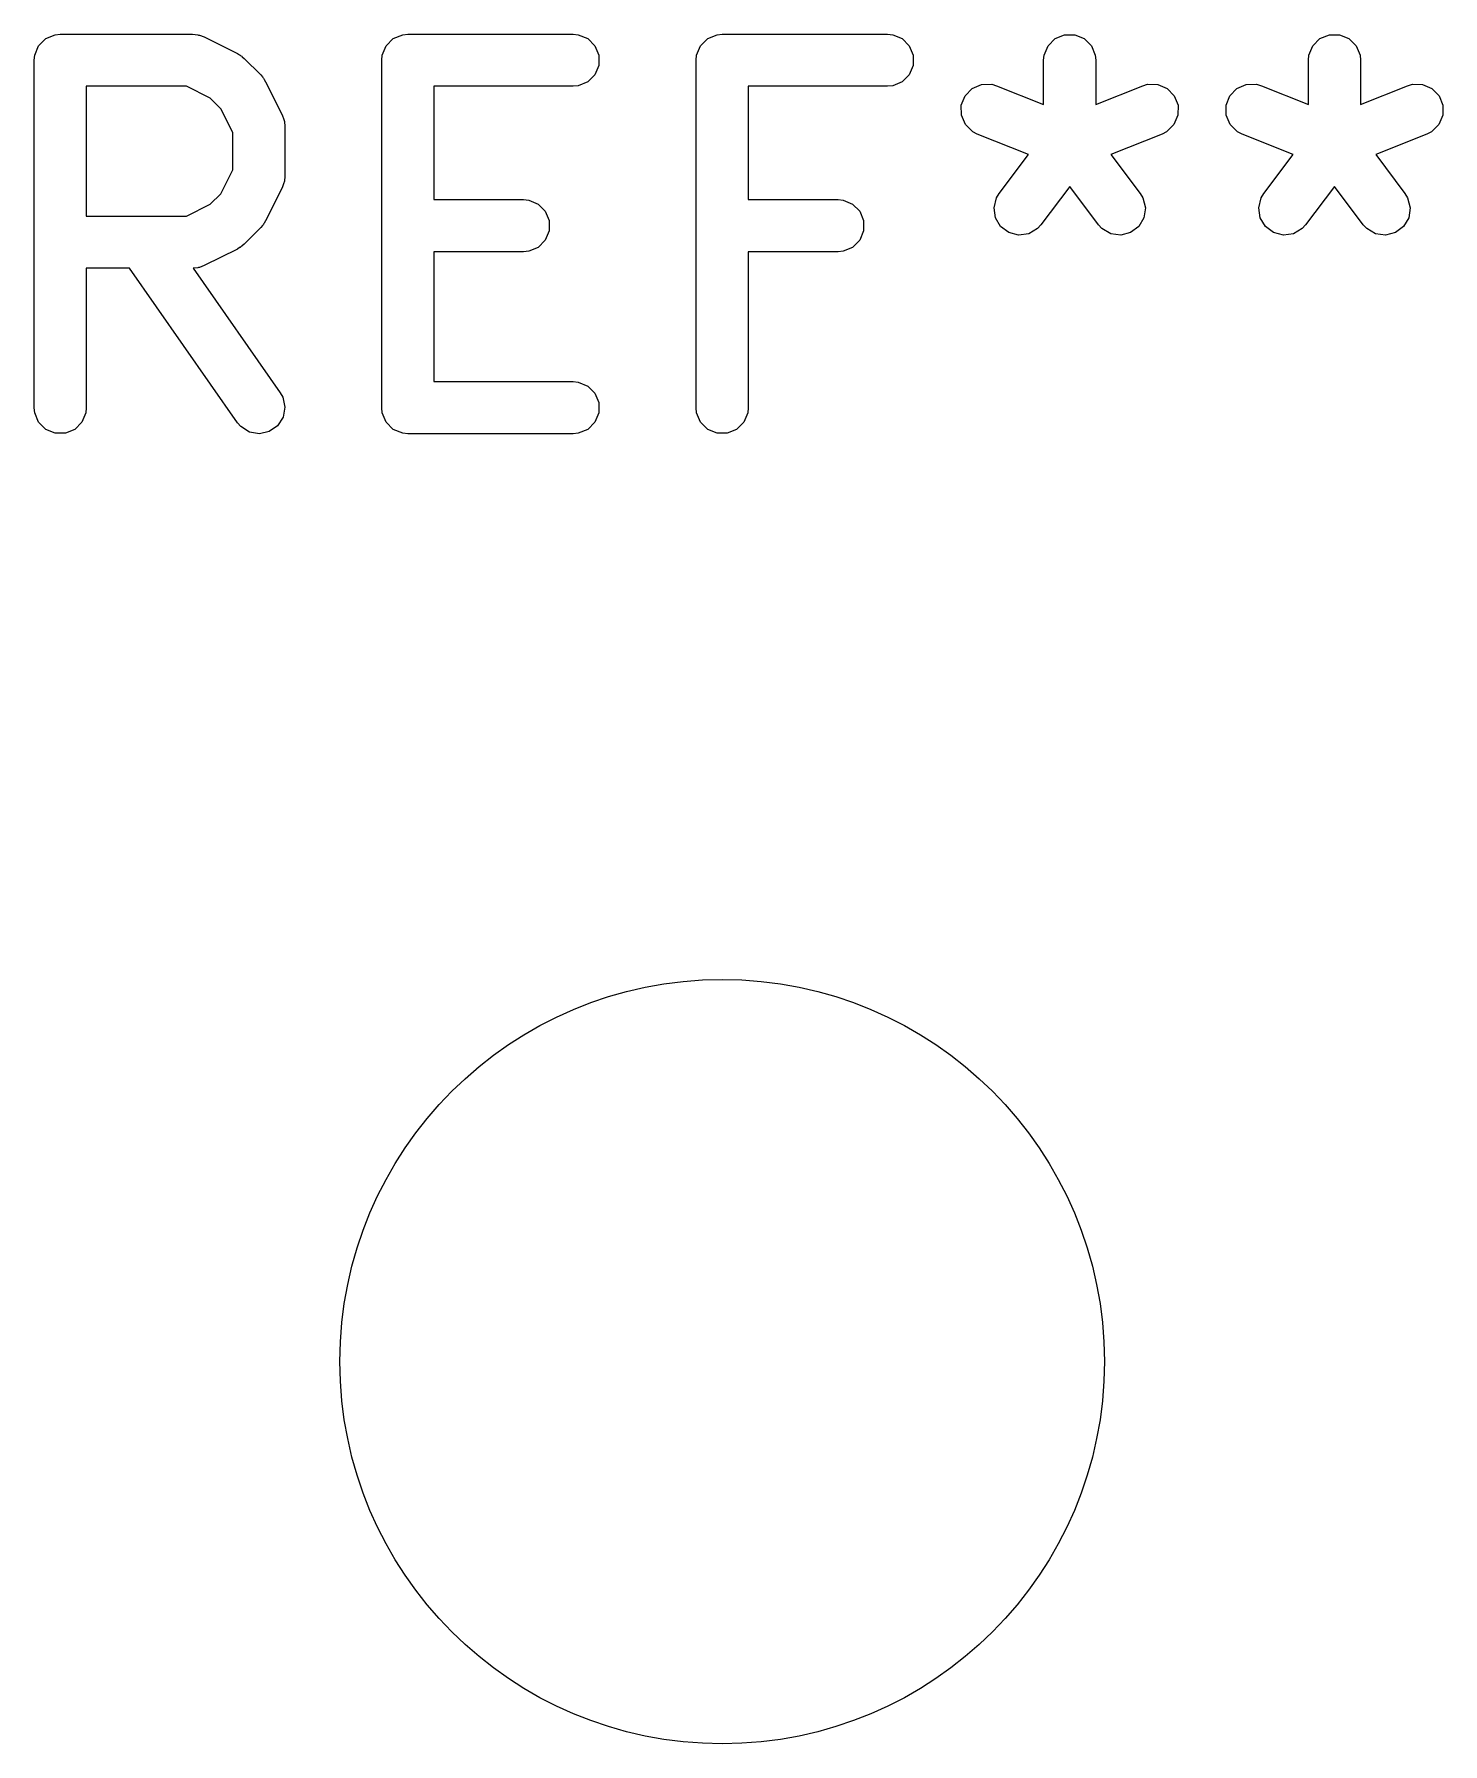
# Model space of a CAD drawing. Extents: x 100 to 226, y -132 to -42.
# Drawn here: x 192.093 to 196.146, y -53.786 to -48.866 of the extents above; entities that cross this region are included whole.
import ezdxf

# ---------------------------------------------------------------- set-up
doc = ezdxf.new("R2010")
doc.units = 0
doc.layers.add('BLACK', color=7, linetype='CONTINUOUS')

msp = doc.modelspace()

# ---------------------------------------------------------------- linework, layer by layer
at = {"layer": 'BLACK', "linetype": 'CONTINUOUS'}
for p, q in [((192.094179, -48.926437), (192.105378, -48.899401)), ((192.105378, -48.899401), (192.12607, -48.878709)), ((192.12607, -48.878709), (192.153106, -48.86751)), ((192.153106, -48.86751), (192.167738, -48.866069)), ((192.167738, -48.866069), (192.54869, -48.866069)), ((192.54869, -48.866069), (192.563322, -48.86751)), ((192.563322, -48.86751), (192.565811, -48.868541)), ((192.565811, -48.868541), (192.568499, -48.868732)), ((192.568499, -48.868732), (192.582231, -48.873987)), ((192.582231, -48.873987), (192.677469, -48.921606)), ((193.094179, -48.926437), (193.105378, -48.899401)), ((193.105378, -48.899401), (193.12607, -48.878709)), ((193.12607, -48.878709), (193.153106, -48.86751)), ((193.153106, -48.86751), (193.167738, -48.866069)), ((193.167738, -48.866069), (193.643928, -48.866069)), ((193.643928, -48.866069), (193.65856, -48.86751)), ((193.65856, -48.86751), (193.685596, -48.878709)), ((193.685596, -48.878709), (193.706288, -48.899401)), ((193.706288, -48.899401), (193.717487, -48.926437)), ((193.998941, -48.926437), (194.01014, -48.899401)), ((194.01014, -48.899401), (194.030832, -48.878709)), ((194.030832, -48.878709), (194.057868, -48.86751)), ((194.057868, -48.86751), (194.0725, -48.866069)), ((194.0725, -48.866069), (194.54869, -48.866069)), ((194.54869, -48.866069), (194.563322, -48.86751)), ((194.563322, -48.86751), (194.590358, -48.878709)), ((194.590358, -48.878709), (194.61105, -48.899401)), ((194.61105, -48.899401), (194.622249, -48.926437)), ((194.998941, -48.926437), (195.01014, -48.899401)), ((195.01014, -48.899401), (195.030832, -48.878709)), ((195.030832, -48.878709), (195.057868, -48.86751)), ((195.057868, -48.86751), (195.087132, -48.86751)), ((195.087132, -48.86751), (195.114168, -48.878709)), ((195.114168, -48.878709), (195.13486, -48.899401)), ((195.13486, -48.899401), (195.146059, -48.926437)), ((195.760846, -48.926437), (195.772045, -48.899401)), ((195.772045, -48.899401), (195.792737, -48.878709)), ((195.792737, -48.878709), (195.819773, -48.86751)), ((195.819773, -48.86751), (195.849037, -48.86751)), ((195.849037, -48.86751), (195.876073, -48.878709)), ((195.876073, -48.878709), (195.896765, -48.899401)), ((195.896765, -48.899401), (195.907964, -48.926437)), ((192.092738, -48.941069), (192.094179, -48.926437)), ((192.092738, -49.941069), (192.092738, -48.941069)), ((192.677469, -48.921606), (192.683768, -48.92557)), ((192.683768, -48.92557), (192.685596, -48.926328)), ((192.685596, -48.926328), (192.687652, -48.928016)), ((192.687652, -48.928016), (192.689912, -48.929438)), ((192.689912, -48.929438), (192.691211, -48.930936)), ((192.691211, -48.930936), (192.696961, -48.935655)), ((192.696961, -48.935655), (192.74458, -48.983274)), ((193.092738, -48.941069), (193.094179, -48.926437)), ((193.092738, -49.941069), (193.092738, -48.941069)), ((193.717487, -48.955701), (193.706288, -48.982737)), ((193.717487, -48.926437), (193.717487, -48.955701)), ((193.9975, -48.941069), (193.998941, -48.926437)), ((193.9975, -49.941069), (193.9975, -48.941069)), ((194.622249, -48.955701), (194.61105, -48.982737)), ((194.622249, -48.926437), (194.622249, -48.955701)), ((194.9975, -48.941069), (194.998941, -48.926437)), ((194.9975, -49.068386), (194.9975, -48.941069)), ((195.146059, -48.926437), (195.1475, -48.941069)), ((195.1475, -48.941069), (195.1475, -49.068386)), ((195.759405, -48.941069), (195.760846, -48.926437)), ((195.759405, -49.068386), (195.759405, -48.941069)), ((195.907964, -48.926437), (195.909405, -48.941069)), ((195.909405, -48.941069), (195.909405, -49.068386)), ((192.74458, -48.983274), (192.749298, -48.989023)), ((192.749298, -48.989023), (192.750797, -48.990323)), ((192.750797, -48.990323), (192.752218, -48.992582)), ((192.752218, -48.992582), (192.753907, -48.994639)), ((192.753907, -48.994639), (192.754664, -48.996466)), ((192.754664, -48.996466), (192.758629, -49.002766)), ((192.758629, -49.002766), (192.806248, -49.098004)), ((193.685596, -49.003429), (193.65856, -49.014628)), ((193.706288, -48.982737), (193.685596, -49.003429)), ((194.590358, -49.003429), (194.563322, -49.014628)), ((194.61105, -48.982737), (194.590358, -49.003429)), ((192.530985, -49.016069), (192.242738, -49.016069)), ((192.242738, -49.016069), (192.242738, -49.389878)), ((192.599501, -49.050327), (192.530985, -49.016069)), ((192.629908, -49.080734), (192.599501, -49.050327)), ((193.643928, -49.016069), (193.242738, -49.016069)), ((193.242738, -49.016069), (193.242738, -49.342259)), ((193.65856, -49.014628), (193.643928, -49.016069)), ((194.54869, -49.016069), (194.1475, -49.016069)), ((194.1475, -49.016069), (194.1475, -49.342259)), ((194.563322, -49.014628), (194.54869, -49.016069)), ((194.760673, -49.070192), (194.771541, -49.043021)), ((194.771541, -49.043021), (194.79198, -49.022078)), ((194.79198, -49.022078), (194.818877, -49.010551)), ((194.818877, -49.010551), (194.848139, -49.010194)), ((194.848139, -49.010194), (194.862259, -49.01429)), ((194.862259, -49.01429), (194.9975, -49.068386)), ((195.1475, -49.068386), (195.282741, -49.01429)), ((195.282741, -49.01429), (195.296861, -49.010194)), ((195.296861, -49.010194), (195.326123, -49.010551)), ((195.326123, -49.010551), (195.35302, -49.022078)), ((195.35302, -49.022078), (195.373458, -49.043021)), ((195.373458, -49.043021), (195.384327, -49.070192)), ((195.522578, -49.070192), (195.533446, -49.043021)), ((195.533446, -49.043021), (195.553885, -49.022078)), ((195.553885, -49.022078), (195.580782, -49.010551)), ((195.580782, -49.010551), (195.610044, -49.010194)), ((195.610044, -49.010194), (195.624164, -49.01429)), ((195.624164, -49.01429), (195.759405, -49.068386)), ((195.909405, -49.068386), (196.044646, -49.01429)), ((196.044646, -49.01429), (196.058766, -49.010194)), ((196.058766, -49.010194), (196.088028, -49.010551)), ((196.088028, -49.010551), (196.114925, -49.022078)), ((196.114925, -49.022078), (196.135363, -49.043021)), ((196.135363, -49.043021), (196.146232, -49.070192)), ((192.664166, -49.14925), (192.629908, -49.080734)), ((192.806248, -49.098004), (192.811503, -49.111735)), ((194.76103, -49.099454), (194.760673, -49.070192)), ((194.772557, -49.126351), (194.76103, -49.099454)), ((195.38397, -49.099454), (195.372443, -49.126351)), ((195.384327, -49.070192), (195.38397, -49.099454)), ((195.522935, -49.099454), (195.522578, -49.070192)), ((195.534462, -49.126351), (195.522935, -49.099454)), ((196.145875, -49.099454), (196.134348, -49.126351)), ((196.146232, -49.070192), (196.145875, -49.099454)), ((192.664166, -49.256697), (192.664166, -49.14925)), ((192.811503, -49.111735), (192.811694, -49.114424)), ((192.811694, -49.114424), (192.812725, -49.116913)), ((192.812725, -49.116913), (192.814166, -49.131545)), ((192.814166, -49.131545), (192.814166, -49.274402)), ((194.7935, -49.14679), (194.772557, -49.126351)), ((194.806551, -49.153562), (194.7935, -49.14679)), ((195.351499, -49.14679), (195.338449, -49.153562)), ((195.372443, -49.126351), (195.351499, -49.14679)), ((195.555405, -49.14679), (195.534462, -49.126351)), ((195.568456, -49.153562), (195.555405, -49.14679)), ((196.113404, -49.14679), (196.100354, -49.153562)), ((196.134348, -49.126351), (196.113404, -49.14679)), ((194.953782, -49.212454), (194.806551, -49.153562)), ((195.338449, -49.153562), (195.191217, -49.212454)), ((195.715687, -49.212454), (195.568456, -49.153562)), ((196.100354, -49.153562), (195.953122, -49.212454)), ((194.869643, -49.32464), (194.953782, -49.212454)), ((195.191217, -49.212454), (195.275357, -49.32464)), ((195.631548, -49.32464), (195.715687, -49.212454)), ((195.953122, -49.212454), (196.037262, -49.32464)), ((192.629908, -49.325213), (192.664166, -49.256697)), ((192.811503, -49.294212), (192.806248, -49.307943)), ((192.811694, -49.291522), (192.811503, -49.294212)), ((192.812725, -49.289034), (192.811694, -49.291522)), ((192.814166, -49.274402), (192.812725, -49.289034)), ((192.599501, -49.35562), (192.629908, -49.325213)), ((192.806248, -49.307943), (192.758629, -49.403181)), ((193.242738, -49.342259), (193.501071, -49.342259)), ((193.501071, -49.342259), (193.515703, -49.3437)), ((193.515703, -49.3437), (193.542739, -49.354899)), ((194.1475, -49.342259), (194.405833, -49.342259)), ((194.405833, -49.342259), (194.420465, -49.3437)), ((194.420465, -49.3437), (194.447501, -49.354899)), ((194.854754, -49.365558), (194.862017, -49.33721)), ((194.862017, -49.33721), (194.869643, -49.32464)), ((195.0725, -49.304164), (194.989643, -49.41464)), ((195.155357, -49.41464), (195.0725, -49.304164)), ((195.275357, -49.32464), (195.282983, -49.33721)), ((195.282983, -49.33721), (195.290246, -49.365558)), ((195.616659, -49.365558), (195.623922, -49.33721)), ((195.623922, -49.33721), (195.631548, -49.32464)), ((195.834405, -49.304164), (195.751548, -49.41464)), ((195.917262, -49.41464), (195.834405, -49.304164)), ((196.037262, -49.32464), (196.044888, -49.33721)), ((196.044888, -49.33721), (196.052151, -49.365558)), ((192.242738, -49.389878), (192.530985, -49.389878)), ((192.530985, -49.389878), (192.599501, -49.35562)), ((193.542739, -49.354899), (193.563431, -49.375591)), ((193.563431, -49.375591), (193.57463, -49.402627)), ((194.447501, -49.354899), (194.468193, -49.375591)), ((194.468193, -49.375591), (194.479392, -49.402627)), ((194.858893, -49.394527), (194.854754, -49.365558)), ((194.873802, -49.419708), (194.858893, -49.394527)), ((195.286107, -49.394527), (195.271198, -49.419708)), ((195.290246, -49.365558), (195.286107, -49.394527)), ((195.620798, -49.394527), (195.616659, -49.365558)), ((195.635707, -49.419708), (195.620798, -49.394527)), ((196.048012, -49.394527), (196.033103, -49.419708)), ((196.052151, -49.365558), (196.048012, -49.394527)), ((192.74458, -49.422673), (192.696961, -49.470292)), ((192.749298, -49.416923), (192.74458, -49.422673)), ((192.750797, -49.415624), (192.749298, -49.416923)), ((192.752218, -49.413364), (192.750797, -49.415624)), ((192.753907, -49.411308), (192.752218, -49.413364)), ((192.754664, -49.40948), (192.753907, -49.411308)), ((192.758629, -49.403181), (192.754664, -49.40948)), ((193.57463, -49.431891), (193.563431, -49.458927)), ((193.57463, -49.402627), (193.57463, -49.431891)), ((194.479392, -49.431891), (194.468193, -49.458927)), ((194.479392, -49.402627), (194.479392, -49.431891)), ((194.897213, -49.437266), (194.873802, -49.419708)), ((194.925561, -49.444529), (194.897213, -49.437266)), ((194.95453, -49.44039), (194.925561, -49.444529)), ((194.979711, -49.425481), (194.95453, -49.44039)), ((194.989643, -49.41464), (194.979711, -49.425481)), ((195.165289, -49.425481), (195.155357, -49.41464)), ((195.19047, -49.44039), (195.165289, -49.425481)), ((195.219439, -49.444529), (195.19047, -49.44039)), ((195.247787, -49.437266), (195.219439, -49.444529)), ((195.271198, -49.419708), (195.247787, -49.437266)), ((195.659118, -49.437266), (195.635707, -49.419708)), ((195.687466, -49.444529), (195.659118, -49.437266)), ((195.716435, -49.44039), (195.687466, -49.444529)), ((195.741616, -49.425481), (195.716435, -49.44039)), ((195.751548, -49.41464), (195.741616, -49.425481)), ((195.927194, -49.425481), (195.917262, -49.41464)), ((195.952375, -49.44039), (195.927194, -49.425481)), ((195.981344, -49.444529), (195.952375, -49.44039)), ((196.009692, -49.437266), (195.981344, -49.444529)), ((196.033103, -49.419708), (196.009692, -49.437266)), ((192.677469, -49.484341), (192.582231, -49.53196)), ((192.683768, -49.480376), (192.677469, -49.484341)), ((192.685596, -49.479619), (192.683768, -49.480376)), ((192.687652, -49.47793), (192.685596, -49.479619)), ((192.689912, -49.476509), (192.687652, -49.47793)), ((192.691211, -49.47501), (192.689912, -49.476509)), ((192.696961, -49.470292), (192.691211, -49.47501)), ((193.501071, -49.492259), (193.242738, -49.492259)), ((193.242738, -49.492259), (193.242738, -49.866069)), ((193.515703, -49.490818), (193.501071, -49.492259)), ((193.542739, -49.479619), (193.515703, -49.490818)), ((193.563431, -49.458927), (193.542739, -49.479619)), ((194.405833, -49.492259), (194.1475, -49.492259)), ((194.1475, -49.492259), (194.1475, -49.941069)), ((194.420465, -49.490818), (194.405833, -49.492259)), ((194.447501, -49.479619), (194.420465, -49.490818)), ((194.468193, -49.458927), (194.447501, -49.479619)), ((192.366784, -49.539878), (192.242738, -49.539878)), ((192.242738, -49.539878), (192.242738, -49.941069)), ((192.677724, -49.984079), (192.366784, -49.539878)), ((192.563322, -49.538437), (192.549805, -49.539768)), ((192.549805, -49.539768), (192.800609, -49.89806)), ((192.565811, -49.537405), (192.563322, -49.538437)), ((192.568499, -49.537215), (192.565811, -49.537405)), ((192.582231, -49.53196), (192.568499, -49.537215)), ((193.242738, -49.866069), (193.643928, -49.866069)), ((193.643928, -49.866069), (193.65856, -49.86751)), ((193.65856, -49.86751), (193.685596, -49.878709)), ((193.685596, -49.878709), (193.706288, -49.899401)), ((192.800609, -49.89806), (192.807819, -49.910873)), ((192.807819, -49.910873), (192.814148, -49.939444)), ((192.814148, -49.939444), (192.809063, -49.968262)), ((193.706288, -49.899401), (193.717487, -49.926437)), ((193.717487, -49.926437), (193.717487, -49.955701)), ((192.094179, -49.955701), (192.092738, -49.941069)), ((192.105378, -49.982737), (192.094179, -49.955701)), ((192.12607, -50.003429), (192.105378, -49.982737)), ((192.230098, -49.982737), (192.209406, -50.003429)), ((192.241297, -49.955701), (192.230098, -49.982737)), ((192.242738, -49.941069), (192.241297, -49.955701)), ((192.687295, -49.995239), (192.677724, -49.984079)), ((192.809063, -49.968262), (192.793336, -49.99294)), ((193.094179, -49.955701), (193.092738, -49.941069)), ((193.105378, -49.982737), (193.094179, -49.955701)), ((193.12607, -50.003429), (193.105378, -49.982737)), ((193.706288, -49.982737), (193.685596, -50.003429)), ((193.717487, -49.955701), (193.706288, -49.982737)), ((193.998941, -49.955701), (193.9975, -49.941069)), ((194.01014, -49.982737), (193.998941, -49.955701)), ((194.030832, -50.003429), (194.01014, -49.982737)), ((194.13486, -49.982737), (194.114168, -50.003429)), ((194.146059, -49.955701), (194.13486, -49.982737)), ((194.1475, -49.941069), (194.146059, -49.955701)), ((192.153106, -50.014628), (192.12607, -50.003429)), ((192.18237, -50.014628), (192.153106, -50.014628)), ((192.209406, -50.003429), (192.18237, -50.014628)), ((192.711974, -50.010966), (192.687295, -49.995239)), ((192.740791, -50.016052), (192.711974, -50.010966)), ((192.769362, -50.009722), (192.740791, -50.016052)), ((192.793336, -49.99294), (192.769362, -50.009722)), ((193.153106, -50.014628), (193.12607, -50.003429)), ((193.167738, -50.016069), (193.153106, -50.014628)), ((193.643928, -50.016069), (193.167738, -50.016069)), ((193.65856, -50.014628), (193.643928, -50.016069)), ((193.685596, -50.003429), (193.65856, -50.014628)), ((194.057868, -50.014628), (194.030832, -50.003429)), ((194.087132, -50.014628), (194.057868, -50.014628)), ((194.114168, -50.003429), (194.087132, -50.014628))]:
    msp.add_line(p, q, dxfattribs=at)
at = {"layer": 'BLACK'}
msp.add_circle((194.0725, -52.68625), 1.1, dxfattribs=at)

doc.saveas('drawing.dxf')
